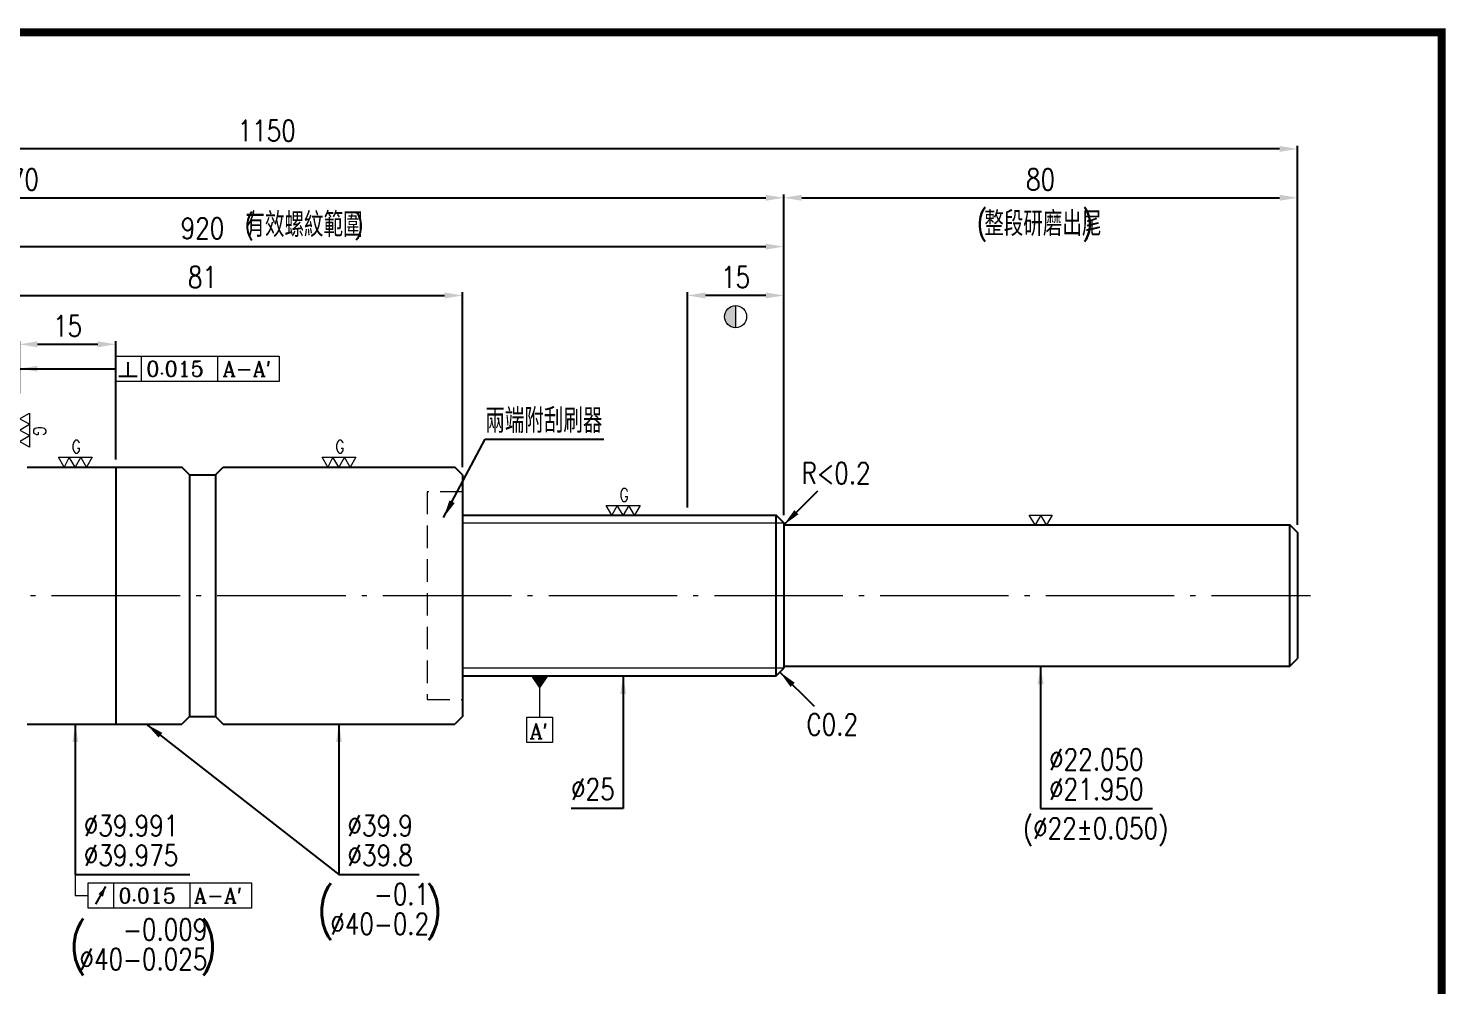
# Model space of a CAD drawing. Header units: millimetres. Extents: x -1039 to -662, y -1674 to -1407.
# Drawn here: x -882.5 to -661.8, y -1555.8 to -1406.9 of the extents above; entities that cross this region are included whole.
import ezdxf
from ezdxf.enums import TextEntityAlignment as Align

# ---------------------------------------------------------------- set-up
doc = ezdxf.new("R2010")
doc.units = ezdxf.units.MM
doc.linetypes.add('CenLine', pattern=[25.8, 20, -2.5, 0.8, -2.5])
doc.linetypes.add('HidLine', pattern=[7.5, 5, -2.5])
doc.layers.get('DEFPOINTS').update_dxf_attribs({"linetype": 'CONTINUOUS'})
doc.layers.add('04', color=4, linetype='CONTINUOUS')
for name, color, linetype, lineweight in [('AM_0', 7, 'CONTINUOUS', 50), ('cen', 1, 'CenLine', 13), ('DIM', 6, 'CONTINUOUS', 9), ('hat', 4, 'CONTINUOUS', 9), ('hid', 5, 'HidLine', 15), ('str', 7, 'CONTINUOUS', 25), ('txt', 3, 'CONTINUOUS', 9)]:
    doc.layers.add(name, color=color, linetype=linetype, lineweight=lineweight)
doc.styles.add('ROMANC', font='romanc')
doc.styles.add('SIMPLEX', font='simplex.shx', dxfattribs={"width": 0.8, "height": 3.3, "bigfont": 'chineset.shx'})
doc.dimstyles.new('STANDARD$0', dxfattribs={"dimscale": 0, "dimtxt": 6, "dimasz": 5, "dimexe": 0.5, "dimexo": 2, "dimgap": 1.7, "dimtad": 1, "dimdec": 3, "dimdsep": 46, "dimtxsty": 'SIMPLEX', "dimcen": 0.09, "dimclrd": 6, "dimclre": 6, "dimclrt": 3, "dimadec": 1, "dimazin": 2, "dimtp": -0.1, "dimtm": 0.2, "dimtfac": 1, "dimtdec": 3, "dimtmove": 0, "dimatfit": 3, "dimfxl": 0, "dimtvp": 0.790698, "dimarcsym": 0})
doc.dimstyles.new('STANDARD$7', dxfattribs={"dimscale": 0, "dimtxt": 5.5, "dimasz": 5, "dimexe": 0.5, "dimexo": 2, "dimgap": 2.2, "dimtad": 1, "dimdec": 3, "dimrnd": 0.0005, "dimdsep": 46, "dimtxsty": 'SIMPLEX', "dimcen": 0.09, "dimclrd": 6, "dimclre": 6, "dimclrt": 3, "dimadec": 1, "dimazin": 2, "dimtp": -0.1, "dimtm": 0.2, "dimtfac": 1, "dimtdec": 3, "dimtmove": 2, "dimatfit": 3, "dimfxl": 0, "dimtvp": 0.790698, "dimarcsym": 0})

# ---------------------------------------------------------------- blocks, each defined once
blk = doc.blocks.new('*D114')
at = {"layer": 'DEFPOINTS', "color": 0}
for p in [(-868.84, -1456.02), (-883.84, -1464.82), (-868.84, -1475.12)]:
    blk.add_point(p, dxfattribs=at)
at = {"layer": 'DIM', "color": 6, "lineweight": -2}
for p, q in [((-883.84, -1463.62), (-883.84, -1455.52)), ((-881.04, -1456.02), (-871.64, -1456.02)), ((-868.84, -1473.92), (-868.84, -1455.52))]:
    blk.add_line(p, q, dxfattribs=at)
at = {"layer": 'DIM', "color": 6}
for points in [[(-881.04, -1455.55), (-881.04, -1456.48), (-883.84, -1456.02)], [(-871.64, -1455.55), (-871.64, -1456.48), (-868.84, -1456.02)]]:
    blk.add_solid(points, dxfattribs=at)
at = {"layer": 'DIM', "color": 3, "insert": (-876.34, -1453.17), "char_height": 3.3, "attachment_point": 5, "style": 'SIMPLEX'}
blk.add_mtext('15', dxfattribs=at)
blk = doc.blocks.new('*D116')
at = {"layer": 'DEFPOINTS', "color": 0}
for p in [(-814.84, -1448.42), (-895.84, -1464.82), (-814.84, -1476.32)]:
    blk.add_point(p, dxfattribs=at)
at = {"layer": 'DIM', "color": 6, "lineweight": -2}
for p, q in [((-895.84, -1463.62), (-895.84, -1447.92)), ((-893.04, -1448.42), (-817.64, -1448.42)), ((-814.84, -1475.12), (-814.84, -1447.92))]:
    blk.add_line(p, q, dxfattribs=at)
at = {"layer": 'DIM', "color": 6}
for points in [[(-893.04, -1447.95), (-893.04, -1448.88), (-895.84, -1448.42)], [(-817.64, -1447.95), (-817.64, -1448.88), (-814.84, -1448.42)]]:
    blk.add_solid(points, dxfattribs=at)
at = {"layer": 'DIM', "color": 3, "insert": (-855.34, -1445.57), "char_height": 3.3, "attachment_point": 5, "style": 'SIMPLEX'}
blk.add_mtext('81', dxfattribs=at)
blk = doc.blocks.new('DeflectionToleranceA-N')
at = {"layer": '04'}
blk.add_line((2.28, -2.57), (5.33, 2.7), dxfattribs=at)
blk.add_lwpolyline([(5.33, 2.7, 0, 1.52, 0), (3.8, 0.07, 1.52, 1.52, 0)], format="xyseb", dxfattribs=at)
at = {"layer": 'hat'}
for p, q in [((7.61, 3.8), (7.61, -3.8)), ((30.43, 3.8), (30.43, -3.8))]:
    blk.add_line(p, q, dxfattribs=at)
blk.add_lwpolyline([(0, 3.8), (48.87, 3.8), (48.87, -3.8), (0, -3.8)], close=True, dxfattribs=at)
at = {"layer": 'hat', "style": 'ROMANC', "flags": 8}
for tag, p in [('0.015', (9.09, -0.01)), ("A-A'", (31.63, 0.02))]:
    blk.add_attdef(tag, text='', height=4.56, dxfattribs=at).set_placement(p, align=Align.MIDDLE_LEFT)
blk = doc.blocks.new('VerticalToleranceA-N')
at = {"layer": '04'}
for p, q in [((3.68, -2.21), (3.68, 1.93)), ((0.92, -2.21), (6.44, -2.21))]:
    blk.add_line(p, q, dxfattribs=at)
at = {"layer": 'hat'}
for p, q in [((7.61, 3.8), (7.61, -3.8)), ((30.43, 3.8), (30.43, -3.8))]:
    blk.add_line(p, q, dxfattribs=at)
blk.add_lwpolyline([(0, 3.8), (48.87, 3.8), (48.87, -3.8), (0, -3.8)], close=True, dxfattribs=at)
at = {"layer": 'hat', "style": 'ROMANC', "flags": 8}
blk.add_attdef('0.012', text='', height=4.56, dxfattribs=at).set_placement((9.12, -0.02), align=Align.MIDDLE_LEFT)
blk.add_attdef("A-A'", (31.96, -2.31), '', height=4.56, dxfattribs=at)
blk = doc.blocks.new('*D117')
at = {"layer": 'DEFPOINTS', "color": 0}
for p in [(-779.84, -1448.42), (-779.84, -1482.62), (-764.84, -1483.82)]:
    blk.add_point(p, dxfattribs=at)
at = {"layer": 'DIM', "color": 6, "lineweight": -2}
for p, q in [((-779.84, -1481.42), (-779.84, -1447.92)), ((-767.64, -1448.42), (-777.04, -1448.42)), ((-764.84, -1482.62), (-764.84, -1447.92))]:
    blk.add_line(p, q, dxfattribs=at)
at = {"layer": 'DIM', "color": 6}
for points in [[(-777.04, -1447.95), (-777.04, -1448.88), (-779.84, -1448.42)], [(-767.64, -1447.95), (-767.64, -1448.88), (-764.84, -1448.42)]]:
    blk.add_solid(points, dxfattribs=at)
at = {"layer": 'DIM', "color": 3, "insert": (-772.34, -1445.57), "char_height": 3.3, "attachment_point": 5, "style": 'SIMPLEX'}
blk.add_mtext('15', dxfattribs=at)
blk = doc.blocks.new('Heat_block')
at = {"layer": 'txt'}
blk.add_hatch(color=256, dxfattribs=at).paths.add_polyline_path([(0, 2, 0.414214), (-2, 0, 0.414214), (0, -2)])
blk.add_line((0, 2), (0, -2), dxfattribs=at)
blk.add_circle((0, 0), 2, dxfattribs=at)
blk = doc.blocks.new('*D121')
at = {"layer": 'DEFPOINTS', "color": 0}
for p in [(-764.84, -1440.82), (-945.84, -1482.62), (-764.84, -1483.82)]:
    blk.add_point(p, dxfattribs=at)
at = {"layer": 'DIM', "color": 6, "lineweight": -2}
for p, q in [((-945.84, -1481.42), (-945.84, -1440.32)), ((-943.04, -1440.82), (-767.64, -1440.82)), ((-764.84, -1482.62), (-764.84, -1440.32))]:
    blk.add_line(p, q, dxfattribs=at)
at = {"layer": 'DIM', "color": 6}
for points in [[(-943.04, -1440.35), (-943.04, -1441.28), (-945.84, -1440.82)], [(-767.64, -1440.35), (-767.64, -1441.28), (-764.84, -1440.82)]]:
    blk.add_solid(points, dxfattribs=at)
at = {"layer": 'DIM', "color": 3, "insert": (-855.34, -1437.97), "char_height": 3.3, "attachment_point": 5, "style": 'SIMPLEX'}
blk.add_mtext('920', dxfattribs=at)
blk = doc.blocks.new('*D122')
at = {"layer": 'DEFPOINTS', "color": 0}
for p in [(-764.84, -1433.22), (-1005.84, -1483.82), (-764.84, -1483.82)]:
    blk.add_point(p, dxfattribs=at)
at = {"layer": 'DIM', "color": 6, "lineweight": -2}
for p, q in [((-1005.84, -1482.62), (-1005.84, -1432.72)), ((-1003.04, -1433.22), (-767.64, -1433.22)), ((-764.84, -1482.62), (-764.84, -1432.72))]:
    blk.add_line(p, q, dxfattribs=at)
at = {"layer": 'DIM', "color": 6}
for points in [[(-1003.04, -1432.75), (-1003.04, -1433.68), (-1005.84, -1433.22)], [(-767.64, -1432.75), (-767.64, -1433.68), (-764.84, -1433.22)]]:
    blk.add_solid(points, dxfattribs=at)
at = {"layer": 'DIM', "color": 3, "insert": (-885.34, -1430.37), "char_height": 3.3, "attachment_point": 5, "style": 'SIMPLEX'}
blk.add_mtext('1070', dxfattribs=at)
blk = doc.blocks.new('Locate_A1-2')
at = {"layer": 'hat'}
blk.add_line((0, -12.29), (0, 0), dxfattribs=at)
at = {"layer": 'hat', "color": 4, "linetype": 'ByBlock', "lineweight": 9}
blk.add_lwpolyline([(0, -3.87, 0, 5.33, 0), (0, 0, 5.33, 5.33, 0)], format="xyseb", dxfattribs=at)
at = {"layer": 'hat'}
blk.add_lwpolyline([(-3.82, -12.29), (3.79, -12.29), (3.79, -19.9), (-3.82, -19.9)], close=True, dxfattribs=at)
at = {"layer": 'hat', "style": 'ROMANC', "flags": 8}
blk.add_attdef("A'", text='', height=4.56, dxfattribs=at).set_placement((-3.01, -16.5), align=Align.MIDDLE_LEFT)
blk = doc.blocks.new('*D127')
at = {"layer": 'DEFPOINTS', "color": 0}
for p in [(-684.84, -1433.22), (-764.84, -1483.82), (-684.84, -1485.32)]:
    blk.add_point(p, dxfattribs=at)
at = {"layer": 'DIM', "color": 6, "lineweight": -2}
for p, q in [((-764.84, -1482.62), (-764.84, -1432.72)), ((-762.04, -1433.22), (-687.64, -1433.22)), ((-684.84, -1484.12), (-684.84, -1432.72))]:
    blk.add_line(p, q, dxfattribs=at)
at = {"layer": 'DIM', "color": 6}
for points in [[(-762.04, -1432.75), (-762.04, -1433.68), (-764.84, -1433.22)], [(-687.64, -1432.75), (-687.64, -1433.68), (-684.84, -1433.22)]]:
    blk.add_solid(points, dxfattribs=at)
at = {"layer": 'DIM', "color": 3, "insert": (-724.84, -1430.37), "char_height": 3.3, "attachment_point": 5, "style": 'SIMPLEX'}
blk.add_mtext('80', dxfattribs=at)
blk = doc.blocks.new('*D128')
at = {"layer": 'DEFPOINTS', "color": 0}
for p in [(-1005.84, -1425.62), (-1005.84, -1483.82), (-684.84, -1485.32)]:
    blk.add_point(p, dxfattribs=at)
at = {"layer": 'DIM', "color": 6, "lineweight": -2}
for p, q in [((-1005.84, -1482.62), (-1005.84, -1425.12)), ((-684.84, -1484.12), (-684.84, -1425.12)), ((-687.64, -1425.62), (-1003.04, -1425.62))]:
    blk.add_line(p, q, dxfattribs=at)
at = {"layer": 'DIM', "color": 6}
for points in [[(-1003.04, -1425.15), (-1003.04, -1426.08), (-1005.84, -1425.62)], [(-687.64, -1425.15), (-687.64, -1426.08), (-684.84, -1425.62)]]:
    blk.add_solid(points, dxfattribs=at)
at = {"layer": 'DIM', "color": 3, "insert": (-845.34, -1422.77), "char_height": 3.3, "attachment_point": 5, "style": 'SIMPLEX'}
blk.add_mtext('1150', dxfattribs=at)
blk = doc.blocks.new('G-sign-green-1')
at = {"layer": 'txt'}
for p, q in [((-5.93, 3.46), (5.93, 3.46)), ((-3.95, 0), (-5.93, 3.46)), ((-2.11, 3.46), (-3.95, 0)), ((0, 0), (-2.11, 3.46)), ((1.94, 3.46), (0, 0)), ((3.95, 0), (1.94, 3.46)), ((5.93, 3.46), (3.95, 0))]:
    blk.add_line(p, q, dxfattribs=at)
at = {"layer": 'txt', "style": 'SIMPLEX', "width": 0.8}
blk.add_text('G', height=4.5, dxfattribs=at).set_placement((-1.28, 4.86))

msp = doc.modelspace()

# ---------------------------------------------------------------- linework, layer by layer
at = {"layer": 'cen'}
msp.add_line((-1007.8379, -1495.1172), (-682.8379, -1495.1172), dxfattribs=at)
at = {"layer": 'DIM'}
msp.add_lwpolyline([(-875.1379, -1538.4972), (-875.1379, -1541.7972), (-873.1579, -1541.7972)], dxfattribs=at)
at = {"layer": 'hat'}
for p, q in [((-814.8379, -1483.8172), (-764.8379, -1483.8172)), ((-764.8379, -1506.4172), (-814.8379, -1506.4172))]:
    msp.add_line(p, q, dxfattribs=at)
at = {"layer": 'hid', "ltscale": 0.7}
msp.add_lwpolyline([(-814.8379, -1478.9672), (-820.3379, -1478.9672), (-820.3379, -1511.2672), (-814.8379, -1511.2672)], dxfattribs=at)
at = {"layer": 'str'}
for p, q in [((-882.6379, -1475.1172), (-858.5379, -1475.1172)), ((-868.8379, -1475.1172), (-868.8379, -1515.1172)), ((-857.3379, -1476.3172), (-858.5379, -1475.1172)), ((-857.3379, -1476.3172), (-857.3379, -1513.9172)), ((-857.3379, -1476.3172), (-853.3379, -1476.3172)), ((-853.3379, -1476.3172), (-852.1379, -1475.1172)), ((-853.3379, -1476.3172), (-853.3379, -1513.9172)), ((-852.1379, -1475.1172), (-816.0379, -1475.1172)), ((-814.8379, -1476.3172), (-816.0379, -1475.1172)), ((-814.8379, -1476.3172), (-814.8379, -1513.9172)), ((-766.0379, -1507.6172), (-766.0379, -1482.6172)), ((-764.8379, -1483.8172), (-764.8379, -1506.4172)), ((-686.0379, -1506.1172), (-686.0379, -1484.1172)), ((-684.8379, -1485.3172), (-684.8379, -1504.9172)), ((-882.6379, -1515.1172), (-858.5379, -1515.1172)), ((-857.3379, -1513.9172), (-858.5379, -1515.1172)), ((-857.3379, -1513.9172), (-853.3379, -1513.9172)), ((-853.3379, -1513.9172), (-852.1379, -1515.1172)), ((-852.1379, -1515.1172), (-816.0379, -1515.1172)), ((-814.8379, -1513.9172), (-816.0379, -1515.1172))]:
    msp.add_line(p, q, dxfattribs=at)
at = {"layer": 'str', "const_width": 1.2485}
msp.add_lwpolyline([(-1037.8858, -1673.0061), (-662.3993, -1673.0061), (-662.3993, -1407.4835), (-1037.8858, -1407.4835)], close=True, dxfattribs=at)
at = {"layer": 'str'}
for points in [[(-814.8379, -1482.6172), (-766.0379, -1482.6172), (-764.8379, -1483.8172)], [(-764.8379, -1484.1172), (-686.0379, -1484.1172), (-684.8379, -1485.3172)], [(-764.8379, -1506.1172), (-686.0379, -1506.1172), (-684.8379, -1504.9172)], [(-814.8379, -1507.6172), (-766.0379, -1507.6172), (-764.8379, -1506.4172)]]:
    msp.add_lwpolyline(points, dxfattribs=at)
at = {"layer": 'txt'}
for p, q in [((-726.63, -1482.5779), (-723.0458, -1482.5779)), ((-725.6879, -1484.1172), (-726.63, -1482.5779)), ((-724.8239, -1482.5779), (-725.6879, -1484.1172)), ((-723.9265, -1484.1172), (-724.8239, -1482.5779)), ((-723.0458, -1482.5779), (-723.9265, -1484.1172))]:
    msp.add_line(p, q, dxfattribs=at)

# ---------------------------------------------------------------- block references
at = {"layer": 'hat', "xscale": 0.52053353633157, "yscale": 0.52053353633157, "zscale": 0.52053353633157}
for name, p, values in [('VerticalToleranceA-N', (-868.8379, -1459.8172), {"A-A'": "A-A'", '0.012': '0.015'}), ('Locate_A1-2', (-802.8379, -1507.6172), {"A'": "A'"}), ('DeflectionToleranceA-N', (-873.1579, -1541.7972), {"A-A'": "A-A'", '0.015': '0.015'})]:
    msp.add_blockref(name, p, dxfattribs=at).add_auto_attribs(values)
at = {"layer": 'txt'}
for name, p, xscale, yscale, zscale in [('Heat_block', (-772.3379, -1451.7172), 0.858034321372855, 0.858034321372855, 0.858034321372855), ('G-sign-green-1', (-875.1379, -1475.1172), 0.4455, 0.4455, 0.4455), ('G-sign-green-1', (-834.0879, -1475.1172), 0.4455, 0.4455, 0.4455), ('G-sign-green-1', (-789.8379, -1482.6172), 0.4455, 0.4455, 0.4455)]:
    msp.add_blockref(name, p, dxfattribs=dict(at, xscale=xscale, yscale=yscale, zscale=zscale))
at = {"layer": 'txt', "xscale": 0.4455, "yscale": 0.4455, "zscale": 0.4455, "rotation": 270}
msp.add_blockref('G-sign-green-1', (-883.8379, -1469.3672), dxfattribs=at)

# ---------------------------------------------------------------- texts
at = {"layer": 'AM_0', "style": 'SIMPLEX', "width": 0.8}
msp.add_text('(       )', height=3.5, dxfattribs=at).set_placement((-734.8078, -1438.858))
at = {"layer": 'str', "style": 'SIMPLEX', "width": 0.8}
for s, height in [('有效螺紋範圍', 3.8), ('(         )', 2.9)]:
    msp.add_text(s, height=height, dxfattribs=at).set_placement((-839.5313, -1437.4146), align=Align.MIDDLE_CENTER)
at = {"layer": 'str', "color": 3, "style": 'SIMPLEX', "width": 0.8}
msp.add_text('R<0.2', height=3.3, dxfattribs=at).set_placement((-756.6855, -1477.7204), align=Align.CENTER)
msp.add_text('C0.2', height=3.3, dxfattribs=at).set_placement((-757.2855, -1515.1696), align=Align.MIDDLE_CENTER)
at = {"layer": 'txt', "color": 7, "style": 'SIMPLEX', "width": 0.8}
msp.add_text('整段研磨出尾', height=3.8, dxfattribs=at).set_placement((-733.6135, -1439.1546))
at = {"layer": 'txt', "style": 'SIMPLEX', "width": 0.8}
for s, p in [('(    )', (-827.7397, -1543.8824)), ('(     )', (-864.5408, -1549.3872))]:
    msp.add_text(s, height=5.8, dxfattribs=at).set_placement(p, align=Align.MIDDLE_CENTER)
at = {"layer": 'txt', "style": 'SIMPLEX'}
for s, insert, char_height, width, attachment_point in [('兩端附刮刷器', (-811.3033, -1469.8053), 3.8, 29.205, 7), ('%%C22.050', (-723.5179, -1522.2772), 3.3, 10, 7), ('%%c25', (-797.9464, -1526.8972), 3.3, 14.6025, 7), ('%%C21.950', (-723.5179, -1526.8972), 3.3, 20, 7), ('%%c39.991', (-873.8179, -1532.5572), 3.3, 2.1912, 7), ('%%c39.9', (-832.7679, -1532.5572), 3.3, 2.1912, 7), ('(%%C22%%P0.050)', (-716.2786, -1531.8782), 3.3, 33, 5), ('%%C39.975', (-873.8179, -1537.1772), 3.3, 2.1912, 7), ('%%C39.8', (-832.7679, -1537.1772), 3.3, 2.1912, 7), ('%%C40{\\W0.3;}\\S-0.1^ -0.2;', (-827.7397, -1543.8824), 3.3, 33, 5), ('%%C40{\\W0.3;}\\S-0.009^ -0.025;', (-864.5408, -1549.3872), 3.3, 33, 5)]:
    msp.add_mtext(s, dxfattribs=dict(at, insert=insert, char_height=char_height, width=width, attachment_point=attachment_point))

# ---------------------------------------------------------------- dimensions: what is measured, and where the dimension line sits
at = {"layer": 'DIM'}
for base, p1, p2, text, picture, middle in [((-1005.8379, -1425.6172), (-684.8379, -1485.3172), (-1005.8379, -1483.8172), '1150', '*D128', (-845.3379, -1422.7672)), ((-764.8379, -1433.2172), (-1005.8379, -1483.8172), (-764.8379, -1483.8172), '1070', '*D122', (-885.3379, -1430.3672)), ((-764.8379, -1440.8172), (-945.8379, -1482.6172), (-764.8379, -1483.8172), '920', '*D121', (-855.3379, -1437.9672))]:
    dim = msp.add_linear_dim(base=base, p1=p1, p2=p2, text=text, dimstyle='STANDARD$0', override={"dimscale": 1, "dimtxt": 3.3, "dimasz": 2.8, "dimexo": 1.2, "dimgap": 1.2, "dimtol": 0, "dimlim": 0, "dimtp": -0.1, "dimtm": 0.2, "dimtfac": 1, "dimtdec": 0, "dimtolj": 0, "dimtzin": 8, "dimarcsym": 1}, dxfattribs=at)
    dim.commit()
    dim.dimension.update_dxf_attribs({"geometry": picture, "text_midpoint": middle})
for base, p1, p2, picture, middle in [((-684.8379, -1433.2172), (-764.8379, -1483.8172), (-684.8379, -1485.3172), '*D127', (-724.8379, -1430.3672)), ((-814.8379, -1448.4172), (-895.8379, -1464.8172), (-814.8379, -1476.3172), '*D116', (-855.3379, -1445.5672)), ((-779.8379, -1448.4172), (-764.8379, -1483.8172), (-779.8379, -1482.6172), '*D117', (-772.3379, -1445.5672)), ((-868.8379, -1456.0172), (-883.8379, -1464.8172), (-868.8379, -1475.1172), '*D114', (-876.3379, -1453.1672))]:
    dim = msp.add_linear_dim(base=base, p1=p1, p2=p2, dimstyle='STANDARD$0', override={"dimscale": 1, "dimtxt": 3.3, "dimasz": 2.8, "dimexo": 1.2, "dimgap": 1.2, "dimtol": 0, "dimlim": 0, "dimtp": -0.1, "dimtm": 0.2, "dimtfac": 1, "dimtdec": 0, "dimtolj": 0, "dimtzin": 8, "dimarcsym": 1}, dxfattribs=at)
    dim.commit()
    dim.dimension.update_dxf_attribs({"geometry": picture, "text_midpoint": middle})

# ---------------------------------------------------------------- leaders
for points in [[(-883.8379, -1459.8172), (-868.8379, -1459.8172)], [(-817.8019, -1482.9753), (-811.3033, -1470.7953), (-792.8254, -1470.7953)], [(-724.8379, -1506.1172), (-724.8379, -1528.2172), (-707.4189, -1528.2172)], [(-789.8379, -1507.6172), (-789.8379, -1528.2172), (-797.9464, -1528.2172)], [(-875.1379, -1515.1172), (-875.1379, -1538.4972), (-857.3179, -1538.4972)], [(-864.0879, -1515.1172), (-834.0879, -1538.4972)], [(-834.0879, -1515.1172), (-834.0879, -1538.4972), (-821.5889, -1538.4972)]]:
    msp.add_leader(points, dimstyle='STANDARD$7', override={"dimscale": 1, "dimtxt": 3.3, "dimasz": 2.8, "dimexo": 1.2, "dimgap": 1.2, "dimarcsym": 1}, dxfattribs=at)
at = {"layer": 'str'}
msp.add_leader([(-765.4379, -1507.0172), (-760.114, -1512.3411)], dimstyle='STANDARD$7', override={"dimscale": 1, "dimtxt": 3.3, "dimasz": 2.8, "dimexo": 1.2, "dimgap": 1.2, "dimarcsym": 1}, dxfattribs=at)
at = {"layer": 'txt'}
msp.add_leader([(-764.8379, -1484.1172), (-759.514, -1478.7932)], dimstyle='STANDARD$7', override={"dimscale": 1, "dimtxt": 3.3, "dimasz": 2.8, "dimexo": 1.2, "dimgap": 1.2, "dimarcsym": 1}, dxfattribs=at)

doc.saveas('drawing.dxf')
